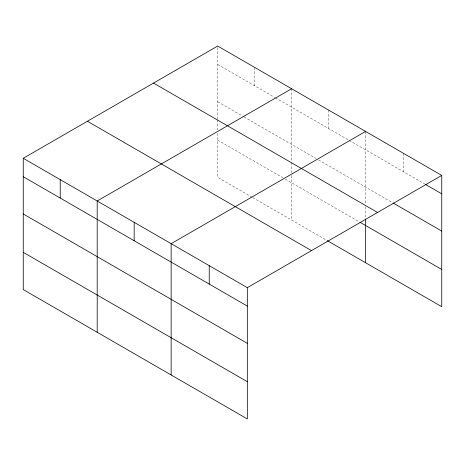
<?xml version="1.0" encoding="UTF-8"?>
<svg xmlns="http://www.w3.org/2000/svg" width="465" height="465" viewBox="0 0 465 465"><rect width="100%" height="100%" fill="white"/><g stroke="black" fill="none" stroke-linecap="round" stroke-linejoin="round"><path stroke-width="0.35" stroke-dasharray="2.33 1.74" d="M217.672 119.092L217.672 46.041M217.672 64.466L274.699 97.388M275.321 97.749L348.645 140.081M349.267 140.442L424.888 184.099M217.672 101.713L243.364 116.546M243.991 116.907L316.055 158.519M318.56 159.966L392.414 202.601M217.672 140.093L282.842 177.717M285.347 179.165L359.294 221.857M252.135 197.236L217.672 177.339L217.672 132.851M252.762 197.602L327.337 240.655M403.655 153.421L403.655 171.841M365.56 131.426L365.56 203.751M365.56 206.652L365.56 218.236M328.592 110.083L328.592 128.503M291.619 88.734L291.619 161.785M291.619 162.506L291.619 172.643M291.619 175.543L291.619 220.032M254.646 67.39L254.646 85.81M217.672 119.813L217.672 129.95"/><path stroke-width="0.7" d="M247.328 343.333L247.328 287.661L23.25 158.292L23.25 289.585L247.328 418.959L247.328 343.333L23.25 213.958M327.337 240.655L441.75 306.708L441.75 175.415L217.672 46.041L23.25 158.292M291.619 88.734L97.197 200.985L97.197 332.277M365.56 131.426L171.143 243.677L171.143 374.97M247.328 287.661L441.75 175.415M425.516 184.46L441.75 193.835M393.041 202.961L441.75 231.082M153.514 83.084L377.592 212.459M359.922 222.218L441.75 269.462M87.408 121.249L311.486 250.618M23.25 176.712L247.328 306.08M23.25 252.338L247.328 381.707M365.56 218.957L365.56 262.725M209.238 265.666L209.238 284.092M134.17 222.328L134.17 240.748M60.223 179.635L60.223 198.055"/></g></svg>
